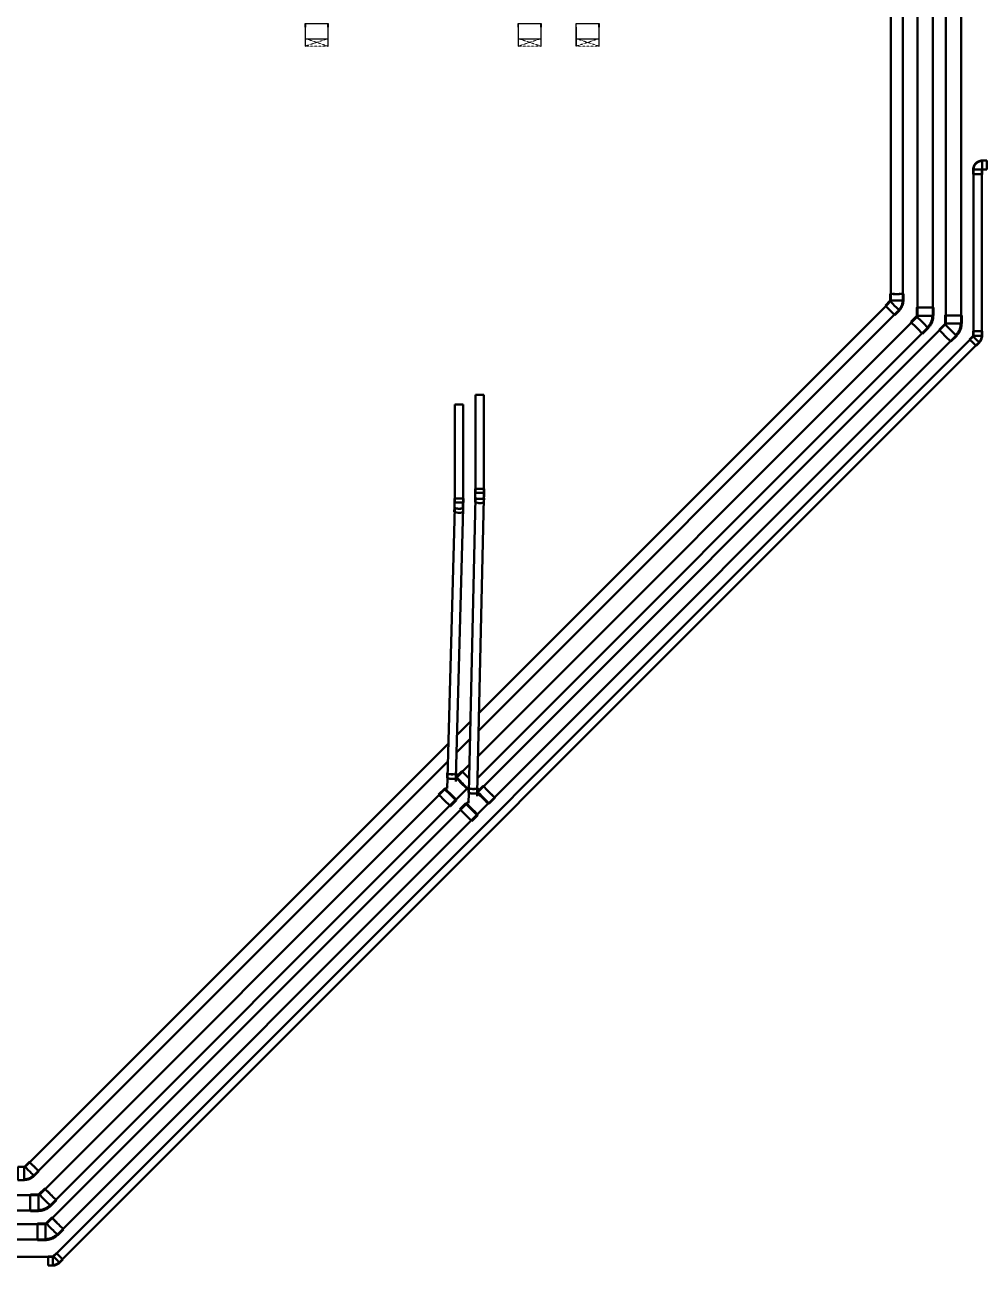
# Model space of a CAD drawing. Header units: millimetres. Extents: x -108050 to 96605, y 58136 to 140997.
# Drawn here: x 10868 to 23446, y 70399 to 86689 of the extents above; entities that cross this region are included whole.
import ezdxf

# ---------------------------------------------------------------- set-up
doc = ezdxf.new("R2010")
doc.units = ezdxf.units.MM
doc.linetypes.add('Hidden 0_75', pattern=[1.5, 0.75, -0.75])
for name, color, linetype, lineweight in [('E-CABL-TRAY', 211, 'Continuous', 25), ('E-CABL-TRAY-ANNO', 211, 'Hidden 0_75', 18), ('P-PIPE', 3, 'Continuous', 50)]:
    doc.layers.add(name, color=color, linetype=linetype, lineweight=lineweight)

# ---------------------------------------------------------------- blocks, each defined once
blk = doc.blocks.new('DSC_uPVC_Elbow_TienPhong - Standard-2073751-HẦM')
at = {"layer": 'P-PIPE'}
for p, q in [((23508, 84908), (23447, 84908)), ((23326, 84787), (23326, 84726)), ((23446, 84726), (23446, 84787)), ((23447, 84787), (23508, 84787))]:
    blk.add_line(p, q, dxfattribs=at)
at = {"layer": 'P-PIPE', "flags": 128}
for points in [[(23447, 84906), (23442, 84906), (23437, 84906), (23432, 84906), (23428, 84905), (23423, 84904), (23418, 84903), (23414, 84902), (23409, 84900), (23404, 84899), (23400, 84897), (23396, 84895), (23391, 84893), (23387, 84891), (23383, 84888), (23379, 84885), (23375, 84883), (23371, 84880), (23368, 84877), (23364, 84873), (23361, 84870), (23358, 84867), (23354, 84863), (23351, 84859), (23349, 84855), (23346, 84851), (23343, 84847), (23341, 84843), (23341, 84842)], [(23447, 84900), (23442, 84900), (23438, 84899), (23433, 84899), (23429, 84898), (23424, 84897), (23420, 84897), (23415, 84895), (23411, 84894), (23407, 84893), (23403, 84891), (23398, 84889), (23394, 84887), (23390, 84885), (23387, 84882), (23383, 84880), (23379, 84877), (23376, 84875), (23372, 84872), (23369, 84869), (23366, 84865), (23362, 84862), (23360, 84859), (23357, 84855), (23354, 84852), (23352, 84848), (23349, 84844), (23347, 84840), (23346, 84839)], [(23341, 84842), (23338, 84838), (23337, 84834), (23335, 84829), (23333, 84825), (23332, 84820), (23330, 84815), (23329, 84811), (23329, 84806), (23328, 84801), (23327, 84797), (23327, 84792), (23327, 84787), (23327, 84787)], [(23346, 84839), (23344, 84835), (23343, 84831), (23341, 84827), (23339, 84823), (23338, 84818), (23337, 84814), (23336, 84809), (23335, 84805), (23334, 84801), (23334, 84796), (23334, 84791), (23334, 84787), (23334, 84787)], [(23445, 84787), (23445, 84787), (23445, 84787), (23445, 84787), (23445, 84787), (23445, 84787), (23445, 84787), (23445, 84787), (23445, 84787), (23445, 84787), (23445, 84787), (23445, 84787), (23445, 84788), (23445, 84788)], [(23445, 84788), (23445, 84788), (23445, 84788), (23445, 84788), (23445, 84788), (23445, 84788), (23445, 84788), (23445, 84788), (23445, 84788), (23445, 84788), (23446, 84788), (23446, 84788), (23446, 84788), (23446, 84788), (23446, 84788), (23446, 84788), (23446, 84788), (23446, 84788), (23446, 84788), (23446, 84788), (23446, 84788), (23446, 84788), (23446, 84788), (23446, 84788), (23446, 84788), (23446, 84788), (23447, 84788), (23447, 84788), (23447, 84788)]]:
    blk.add_lwpolyline(points, dxfattribs=at)
at = {"layer": 'P-PIPE'}
for centre, major_axis, ratio, start_param, end_param in [((23447, 84847), (0, 60.3), 0.00523, 4.722389, 6.450094), ((23447, 84847), (0, 59), 0.00523, 5.94412, 6.283185), ((23508, 84847), (0, 60.3), 0.00523, 4.722389, 6.293185), ((23386, 84787), (60.3, 0), 0.01, 1.565565, 3.136361), ((23386, 84726), (60.3, 0), 0.01, 1.565565, 3.136361), ((23386, 84726), (60.3, 0), 0.01, 3.141593, 3.546881), ((23386, 84726), (55, 0), 0.01, 2.746263, 2.874562), ((23386, 84726), (55, 0), 0.01, 2.484464, 2.612763), ((23386, 84726), (55, 0), 0.01, 2.094876, 2.327422), ((23386, 84726), (55, 0), 0.01, 1.832841, 2.089164), ((23386, 84726), (55, 0), 0.01, 1.570853, 1.827364), ((23386, 84787), (60.3, 0), 0.01, 6.277954, 7.84875), ((23386, 84726), (60.3, 0), 0.01, 5.878152, 7.84875), ((23386, 84726), (55, 0), 0.01, 1.308877, 1.565565), ((23386, 84726), (55, 0), 0.01, 1.046887, 1.303766), ((23386, 84726), (55, 0), 0.01, 0.784849, 1.041966), ((23386, 84726), (55, 0), 0.01, 0.651868, 0.780167), ((23386, 84726), (55, 0), 0.01, 0.390069, 0.518368), ((23386, 84726), (55, 0), 0.01, 0, 0.256568), ((23447, 84847), (0, 60.3), 0.00523, 2.751559, 2.819025), ((23447, 84847), (0, 60.3), 0.00523, 3.151593, 4.722389), ((23447, 84847), (0, 59), 0.00523, 3.151593, 3.500659), ((23447, 84847), (0, 60.3), 0.00523, 2.969235, 3.141593), ((23508, 84847), (0, 60.3), 0.00523, 3.151593, 4.722389)]:
    blk.add_ellipse(centre, major_axis=major_axis, ratio=ratio, start_param=start_param, end_param=end_param, dxfattribs=at)
blk = doc.blocks.new('DSC_uPVC_Elbow_TienPhong - Standard-2073763-HẦM')
at = {"layer": 'P-PIPE'}
for p, q in [((23324, 82600), (23281, 82557)), ((23324, 82600), (23366, 82558)), ((23326, 82666), (23326, 82605)), ((23446, 82605), (23446, 82666)), ((23281, 82557), (23323, 82515)), ((23323, 82515), (23366, 82472)), ((23366, 82558), (23409, 82515)), ((23366, 82472), (23409, 82515))]:
    blk.add_line(p, q, dxfattribs=at)
at = {"layer": 'P-PIPE', "flags": 128}
for points in [[(23327, 82605), (23327, 82605), (23327, 82604), (23327, 82604), (23327, 82604), (23327, 82604), (23327, 82603), (23327, 82603), (23327, 82603), (23326, 82602), (23326, 82602), (23326, 82602), (23326, 82601), (23326, 82601), (23326, 82601), (23326, 82601), (23325, 82600), (23325, 82600), (23325, 82600), (23325, 82600), (23325, 82600)], [(23403, 82521), (23407, 82524), (23410, 82528), (23413, 82532), (23416, 82535), (23418, 82539), (23421, 82543), (23423, 82547), (23426, 82552), (23428, 82556), (23430, 82560), (23431, 82565), (23433, 82569), (23434, 82574), (23435, 82578), (23436, 82583), (23437, 82588), (23438, 82593), (23438, 82597), (23438, 82602), (23438, 82605)], [(23408, 82516), (23412, 82520), (23415, 82524), (23418, 82527), (23421, 82531), (23424, 82536), (23427, 82540), (23429, 82544), (23432, 82549), (23434, 82553), (23436, 82558), (23437, 82562), (23439, 82567), (23441, 82572), (23442, 82577), (23443, 82582), (23444, 82587), (23444, 82592), (23445, 82597), (23445, 82602), (23445, 82605)]]:
    blk.add_lwpolyline(points, dxfattribs=at)
at = {"layer": 'P-PIPE'}
for centre, major_axis, start_param, end_param in [((23386, 82605), (60.3, 0), 1.580795, 3.306328), ((23386, 82666), (-60.3, 0), 4.722388, 6.293184), ((23386, 82605), (59, 0), 2.802526, 3.141593), ((23386, 82666), (60.3, 0), 0.009999, 1.580795), ((23386, 82605), (-60.3, 0), 3.151592, 4.722388), ((23386, 82605), (-59, 0), 3.151592, 3.500658), ((23386, 82605), (60.3, 0), 6.105393, 6.283185)]:
    blk.add_ellipse(centre, major_axis=major_axis, ratio=0.01, start_param=start_param, end_param=end_param, dxfattribs=at)
blk = doc.blocks.new('DSC_uPVC_Elbow_TienPhong - Standard-2073764-HẦM')
at = {"layer": 'P-PIPE'}
for p, q in [((-28, 60), (-89, 60)), ((-89, 60), (-89, 0)), ((-28, 60), (-28, 0)), ((20, -20), (62, 23)), ((105, -20), (62, 23)), ((-89, 0), (-89, -60)), ((-89, -60), (-28, -60)), ((-28, 0), (-28, -60)), ((-23, -62), (20, -20)), ((-23, -62), (20, -105)), ((20, -105), (63, -63)), ((63, -63), (105, -20))]:
    blk.add_line(p, q, dxfattribs=at)
at = {"layer": 'P-PIPE', "flags": 128}
for points in [[(61, 22), (58, 26), (54, 29), (50, 32), (46, 35), (42, 38), (38, 41), (33, 43), (29, 46), (24, 48), (20, 50), (15, 52), (10, 53), (5, 55), (0, 56), (-4, 57), (-9, 58), (-14, 58), (-19, 59), (-24, 59), (-28, 59)], [(57, 17), (53, 21), (50, 24), (46, 27), (42, 30), (38, 33), (34, 35), (30, 37), (26, 40), (22, 42), (17, 44), (13, 45), (8, 47), (4, 48), (-1, 49), (-6, 50), (-10, 51), (-15, 52), (-20, 52), (-25, 52), (-28, 52)], [(-28, -59), (-27, -59), (-27, -59), (-27, -59), (-26, -59), (-26, -59), (-26, -59), (-26, -59), (-25, -59), (-25, -59), (-25, -60), (-24, -60), (-24, -60), (-24, -60), (-24, -60), (-23, -60), (-23, -61), (-23, -61), (-23, -61), (-22, -61), (-22, -61)]]:
    blk.add_lwpolyline(points, dxfattribs=at)
blk = doc.blocks.new('DSC_uPVC_Elbow_TienPhong - Standard-2073745-HẦM')
at = {"layer": 'P-PIPE'}
for p, q in [((11222, 71025), (11147, 70950)), ((11140, 70947), (11034, 70947)), ((11302, 70795), (11377, 70870)), ((11034, 70728), (11140, 70728))]:
    blk.add_line(p, q, dxfattribs=at)
at = {"layer": 'P-PIPE', "flags": 128}
for points in [[(11145, 70946), (11144, 70945), (11144, 70945), (11143, 70945), (11143, 70945), (11142, 70945), (11142, 70945), (11141, 70945), (11141, 70945), (11140, 70945), (11140, 70945)], [(11149, 70948), (11149, 70948), (11148, 70948), (11148, 70947), (11148, 70947), (11147, 70947), (11147, 70947), (11146, 70946), (11146, 70946), (11145, 70946), (11145, 70946)], [(11140, 70742), (11148, 70742), (11157, 70743), (11166, 70744), (11174, 70745), (11183, 70747), (11191, 70748), (11199, 70751), (11208, 70753), (11216, 70756), (11222, 70759)], [(11140, 70730), (11149, 70730), (11158, 70731), (11167, 70732), (11176, 70733), (11185, 70735), (11194, 70737), (11203, 70739), (11211, 70742), (11220, 70745), (11227, 70748)], [(11222, 70759), (11230, 70762), (11238, 70766), (11246, 70770), (11253, 70774), (11260, 70779), (11267, 70784), (11274, 70789), (11281, 70795), (11287, 70800), (11292, 70805)], [(11227, 70748), (11235, 70751), (11243, 70755), (11251, 70759), (11259, 70764), (11267, 70769), (11274, 70774), (11282, 70780), (11289, 70786), (11295, 70792), (11301, 70797)]]:
    blk.add_lwpolyline(points, dxfattribs=at)
at = {"layer": 'P-PIPE'}
for centre, major_axis, start_param, end_param in [((11300, 70948), (-77.5, 77.5), 5.875892, 7.84984), ((11034, 70837), (0, 110), 0.004142, 1.574938), ((11140, 70837), (0, 110), 0.004142, 1.574938), ((11140, 70837), (0, 107), 0.004142, 0.500183), ((11140, 70837), (0, 110), 6.114849, 6.283185), ((11225, 70873), (-77.5, 77.5), 6.279043, 7.84984), ((11225, 70873), (-77.5, 77.5), 1.566654, 3.137451), ((11300, 70948), (-70.7, 70.7), 6.279043, 6.540843), ((11300, 70948), (-70.7, 70.7), 0.265165, 0.519457), ((11300, 70948), (-70.7, 70.7), 0.52581, 0.781256), ((11300, 70948), (-70.7, 70.7), 0.78721, 1.043056), ((11300, 70948), (-70.7, 70.7), 1.048878, 1.304855), ((11300, 70948), (-70.7, 70.7), 1.310696, 1.566654), ((11300, 70948), (-77.5, 77.5), 1.566654, 3.137451), ((11300, 70948), (-77.5, 77.5), 3.141593, 3.540572), ((11034, 70837), (0, 110), 1.574938, 3.145735), ((11140, 70837), (0, 110), 1.574938, 3.248987), ((11140, 70837), (0, 107), 2.649694, 3.141593)]:
    blk.add_ellipse(centre, major_axis=major_axis, ratio=0.01, start_param=start_param, end_param=end_param, dxfattribs=at)
blk = doc.blocks.new('DSC_uPVC_Elbow_TienPhong - Standard-V177-HẦM')
at = {"layer": 'P-PIPE'}
for p, q in [((10862, 71692), (10776, 71692)), ((10929, 71756), (10868, 71695)), ((10776, 71517), (10862, 71517)), ((10992, 71571), (11053, 71632))]:
    blk.add_line(p, q, dxfattribs=at)
at = {"layer": 'P-PIPE', "flags": 128}
for points in [[(10866, 71691), (10866, 71691), (10865, 71691), (10865, 71691), (10865, 71691), (10864, 71691), (10864, 71691), (10863, 71691), (10863, 71690), (10863, 71690), (10862, 71690)], [(10870, 71693), (10869, 71693), (10869, 71693), (10869, 71693), (10868, 71692), (10868, 71692), (10868, 71692), (10867, 71692), (10867, 71692), (10866, 71691), (10866, 71691)], [(10862, 71529), (10869, 71529), (10876, 71529), (10883, 71530), (10890, 71531), (10896, 71532), (10903, 71533), (10910, 71535), (10916, 71537), (10923, 71540), (10928, 71542)], [(10862, 71519), (10869, 71519), (10877, 71519), (10884, 71520), (10891, 71521), (10898, 71523), (10905, 71524), (10912, 71526), (10919, 71528), (10926, 71531), (10932, 71533)], [(10928, 71542), (10934, 71544), (10941, 71547), (10947, 71551), (10953, 71554), (10958, 71558), (10964, 71562), (10970, 71566), (10975, 71570), (10980, 71575), (10984, 71579)], [(10932, 71533), (10938, 71536), (10945, 71539), (10951, 71542), (10958, 71546), (10964, 71550), (10970, 71554), (10976, 71559), (10981, 71563), (10987, 71568), (10991, 71572)]]:
    blk.add_lwpolyline(points, dxfattribs=at)
at = {"layer": 'P-PIPE'}
for centre, major_axis, start_param, end_param in [((10776, 71605), (0, 87.7), 0.004142, 1.574938), ((10862, 71605), (0, 87.7), 0.004142, 1.574938), ((10862, 71605), (0, 87.7), 6.114449, 6.283185), ((10862, 71605), (0, 85.8), 0.004142, 0.373741), ((10930, 71633), (-62, 62), 6.279043, 7.84984), ((10930, 71633), (-60.7, 60.7), 0.471878, 0.550257), ((10991, 71694), (-62, 62), 5.880214, 7.84984), ((10991, 71694), (-56.6, 56.6), 0, 0.257657), ((10991, 71694), (-56.6, 56.6), 0.390616, 0.519457), ((10991, 71694), (-56.6, 56.6), 0.652416, 0.781256), ((10991, 71694), (-56.6, 56.6), 0.914215, 1.043056), ((10991, 71694), (-56.6, 56.6), 1.046951, 1.304855), ((10991, 71694), (-56.6, 56.6), 1.308902, 1.566654), ((10991, 71694), (-62, 62), 1.566654, 3.137451), ((10991, 71694), (-56.6, 56.6), 1.570842, 1.828454), ((10991, 71694), (-56.6, 56.6), 1.832792, 2.090253), ((10776, 71605), (0, 87.7), 1.574938, 3.145735), ((10862, 71605), (0, 87.7), 1.574938, 3.244708), ((10862, 71605), (0, 85.8), 2.823443, 3.141593), ((10930, 71633), (-62, 62), 1.566654, 3.137451), ((10930, 71633), (-60.7, 60.7), 2.583052, 2.628006), ((10991, 71694), (-56.6, 56.6), 2.223212, 2.352053), ((10991, 71694), (-56.6, 56.6), 2.523792, 2.613852), ((10991, 71694), (-56.6, 56.6), 2.746811, 2.875651), ((10991, 71694), (-56.6, 56.6), 2.883698, 3.137451), ((10991, 71694), (-62, 62), 3.141593, 3.544724)]:
    blk.add_ellipse(centre, major_axis=major_axis, ratio=0.01, start_param=start_param, end_param=end_param, dxfattribs=at)
blk = doc.blocks.new('DSC_uPVC_Elbow_TienPhong - Standard-2073790-HẦM')
at = {"layer": 'P-PIPE'}
for p, q in [((22587, 82975), (22587, 82869)), ((22807, 82869), (22807, 82975)), ((22584, 82862), (22509, 82787)), ((22664, 82632), (22739, 82707))]:
    blk.add_line(p, q, dxfattribs=at)
at = {"layer": 'P-PIPE', "flags": 128}
for points in [[(22590, 82869), (22590, 82869), (22590, 82868), (22590, 82867), (22590, 82867), (22590, 82866), (22589, 82866), (22589, 82865), (22589, 82865), (22589, 82864), (22589, 82864), (22589, 82864), (22588, 82863), (22588, 82863), (22588, 82862), (22588, 82862), (22587, 82861), (22587, 82861), (22587, 82860), (22586, 82860), (22586, 82860)], [(22729, 82717), (22735, 82723), (22741, 82729), (22746, 82736), (22751, 82743), (22756, 82750), (22761, 82757), (22765, 82765), (22769, 82772), (22773, 82780), (22776, 82788), (22779, 82796), (22782, 82804), (22785, 82813), (22787, 82821), (22788, 82829), (22790, 82838), (22791, 82846), (22792, 82855), (22792, 82864), (22792, 82869)], [(22738, 82708), (22744, 82715), (22750, 82722), (22756, 82729), (22761, 82736), (22766, 82743), (22771, 82751), (22776, 82759), (22780, 82767), (22784, 82775), (22787, 82784), (22791, 82792), (22794, 82801), (22796, 82809), (22798, 82818), (22800, 82827), (22802, 82836), (22803, 82845), (22804, 82854), (22804, 82863), (22804, 82869)]]:
    blk.add_lwpolyline(points, dxfattribs=at)
at = {"layer": 'P-PIPE'}
for centre, major_axis, ratio, start_param, end_param in [((22697, 82975), (110, 0), 0.007, 2.73871, 4.705247), ((22697, 82975), (100, 0), 0.007, 3.141593, 3.39625), ((22697, 82975), (100, 0), 0.007, 3.5307, 3.65805), ((22697, 82975), (100, 0), 0.007, 3.7925, 3.919849), ((22697, 82975), (100, 0), 0.007, 4.054299, 4.181648), ((22697, 82975), (100, 0), 0.007, 4.316099, 4.443448), ((22697, 82975), (100, 0), 0.007, 4.577898, 4.705247), ((22697, 82975), (-110, 0), 0.007, 1.563654, 3.134451), ((22697, 82975), (100, 0), 0.007, 4.839697, 4.967047), ((22697, 82975), (100, 0), 0.007, 5.101497, 5.228846), ((22697, 82975), (100, 0), 0.007, 5.363296, 5.490645), ((22697, 82975), (100, 0), 0.007, 5.625096, 5.752445), ((22697, 82975), (100, 0), 0.007, 5.886895, 6.014244), ((22697, 82975), (100, 0), 0.007, 6.148694, 6.276043), ((22697, 82975), (110, 0), 0.007, 0, 0.403157), ((22587, 82709), (-77.5, 77.5), 0.01, 0, 1.570696), ((22662, 82784), (-77.5, 77.5), 0.01, 0, 1.570696), ((22662, 82784), (-77.5, 77.5), 0.01, 6.117468, 6.283085), ((22697, 82869), (-110, 0), 0.007, 6.276043, 7.84684), ((22662, 82784), (-75.8, 75.8), 0.01, 0.165246, 0.49594), ((22662, 82784), (-77.5, 77.5), 0.01, 1.570696, 3.141492), ((22697, 82869), (110, 0), 0.007, 4.705247, 6.276043), ((22587, 82709), (-77.5, 77.5), 0.01, 1.570696, 3.141492), ((22662, 82784), (-75.8, 75.8), 0.01, 2.645451, 2.976145), ((22662, 82784), (-77.5, 77.5), 0.01, 3.141593, 3.311172)]:
    blk.add_ellipse(centre, major_axis=major_axis, ratio=ratio, start_param=start_param, end_param=end_param, dxfattribs=at)
blk = doc.blocks.new('DSC_uPVC_Elbow_TienPhong - Standard-V190-HẦM')
at = {"layer": 'P-PIPE'}
for p, q in [((11129, 71407), (11054, 71332)), ((11047, 71329), (10941, 71329)), ((11209, 71177), (11284, 71252)), ((10941, 71109), (11047, 71109))]:
    blk.add_line(p, q, dxfattribs=at)
at = {"layer": 'P-PIPE', "flags": 128}
for points in [[(11052, 71327), (11051, 71327), (11051, 71327), (11050, 71327), (11050, 71327), (11049, 71326), (11049, 71326), (11048, 71326), (11048, 71326), (11047, 71326), (11047, 71326)], [(11056, 71330), (11056, 71330), (11055, 71329), (11055, 71329), (11055, 71329), (11054, 71328), (11054, 71328), (11053, 71328), (11053, 71328), (11052, 71327), (11052, 71327)], [(11129, 71140), (11137, 71144), (11145, 71147), (11153, 71152), (11160, 71156), (11167, 71161), (11174, 71166), (11181, 71171), (11188, 71176), (11194, 71182), (11199, 71187)], [(11047, 71124), (11056, 71124), (11064, 71125), (11073, 71125), (11081, 71127), (11090, 71128), (11098, 71130), (11107, 71132), (11115, 71135), (11123, 71138), (11129, 71140)], [(11047, 71112), (11056, 71112), (11065, 71113), (11074, 71113), (11083, 71115), (11092, 71116), (11101, 71118), (11110, 71121), (11119, 71123), (11127, 71126), (11134, 71129)], [(11134, 71129), (11142, 71133), (11151, 71137), (11159, 71141), (11166, 71146), (11174, 71151), (11181, 71156), (11189, 71161), (11196, 71167), (11202, 71173), (11208, 71178)]]:
    blk.add_lwpolyline(points, dxfattribs=at)
at = {"layer": 'P-PIPE'}
for centre, major_axis, start_param, end_param in [((11207, 71329), (-77.5, 77.5), 5.880047, 7.84984), ((11207, 71329), (-70.7, 70.7), 0, 0.257657), ((11207, 71329), (-70.7, 70.7), 0.390616, 0.519457), ((11207, 71329), (-70.7, 70.7), 0.652416, 0.781256), ((11207, 71329), (-70.7, 70.7), 0.914215, 1.043056), ((11207, 71329), (-70.7, 70.7), 1.176014, 1.304855), ((10941, 71219), (0, 110), 0.004142, 1.574938), ((10941, 71219), (0, 110), 1.574938, 3.145735), ((11047, 71219), (0, 110), 0.004142, 1.574938), ((11047, 71219), (0, 107), 0.004142, 0.500183), ((11047, 71219), (0, 110), 1.574938, 3.248987), ((11047, 71219), (0, 110), 6.114849, 6.283185), ((11132, 71254), (-77.5, 77.5), 6.279043, 7.84984), ((11132, 71254), (-77.5, 77.5), 1.566654, 3.137451), ((11207, 71329), (-70.7, 70.7), 1.437814, 1.566654), ((11207, 71329), (-77.5, 77.5), 1.566654, 3.137451), ((11207, 71329), (-70.7, 70.7), 1.699613, 1.828454), ((11207, 71329), (-70.7, 70.7), 1.961413, 2.090253), ((11207, 71329), (-70.7, 70.7), 2.260799, 2.352053), ((11207, 71329), (-70.7, 70.7), 2.485011, 2.613852), ((11207, 71329), (-70.7, 70.7), 2.746811, 2.875651), ((11207, 71329), (-70.7, 70.7), 3.00861, 3.137451), ((11207, 71329), (-77.5, 77.5), 3.141593, 3.544894), ((11047, 71219), (0, 107), 2.649694, 3.141593)]:
    blk.add_ellipse(centre, major_axis=major_axis, ratio=0.01, start_param=start_param, end_param=end_param, dxfattribs=at)
blk = doc.blocks.new('DSC_uPVC_Elbow_TienPhong - Standard-V191-HẦM')
at = {"layer": 'P-PIPE'}
for p, q in [((22956, 82758), (22881, 82683)), ((22959, 82872), (22959, 82766)), ((23178, 82766), (23178, 82872)), ((23036, 82528), (23111, 82603))]:
    blk.add_line(p, q, dxfattribs=at)
at = {"layer": 'P-PIPE', "flags": 128}
for points in [[(22961, 82766), (22961, 82765), (22961, 82765), (22961, 82764), (22961, 82764), (22961, 82763), (22961, 82763), (22961, 82762), (22960, 82762), (22960, 82761), (22960, 82761), (22960, 82760), (22960, 82760), (22959, 82759), (22959, 82759), (22959, 82758), (22959, 82758), (22958, 82757), (22958, 82757), (22958, 82757), (22957, 82756)], [(23100, 82613), (23106, 82620), (23112, 82626), (23118, 82633), (23123, 82640), (23128, 82647), (23132, 82654), (23137, 82661), (23141, 82669), (23144, 82677), (23148, 82685), (23151, 82693), (23154, 82701), (23156, 82709), (23158, 82718), (23160, 82726), (23161, 82734), (23162, 82743), (23163, 82752), (23163, 82760), (23164, 82765)], [(23109, 82605), (23115, 82611), (23121, 82618), (23127, 82625), (23133, 82633), (23138, 82640), (23143, 82648), (23147, 82656), (23151, 82664), (23155, 82672), (23159, 82680), (23162, 82689), (23165, 82697), (23168, 82706), (23170, 82715), (23172, 82724), (23173, 82733), (23174, 82742), (23175, 82751), (23175, 82760), (23176, 82766)]]:
    blk.add_lwpolyline(points, dxfattribs=at)
at = {"layer": 'P-PIPE'}
for centre, major_axis, ratio, start_param, end_param in [((23068, 82872), (110, 0), 0.007, 2.738688, 4.705247), ((23033, 82681), (-77.5, 77.5), 0.01, 0, 1.570696), ((23033, 82681), (-77.5, 77.5), 0.01, 6.117468, 6.283085), ((23068, 82766), (110, 0), 0.007, 3.134451, 4.705247), ((23033, 82681), (-75.8, 75.8), 0.01, 0.165246, 0.49594), ((23068, 82872), (100, 0), 0.007, 3.141593, 3.39625), ((23068, 82872), (100, 0), 0.007, 3.5307, 3.65805), ((23068, 82872), (100, 0), 0.007, 3.7925, 3.919849), ((23068, 82872), (100, 0), 0.007, 4.054299, 4.181648), ((23068, 82872), (100, 0), 0.007, 4.316099, 4.443448), ((23068, 82872), (100, 0), 0.007, 4.577898, 4.705247), ((23068, 82872), (-110, 0), 0.007, 1.563654, 3.134451), ((23068, 82766), (-110, 0), 0.007, 1.563654, 3.134451), ((23068, 82872), (100, 0), 0.007, 4.839697, 4.967047), ((23068, 82872), (100, 0), 0.007, 5.101497, 5.228846), ((23068, 82872), (100, 0), 0.007, 5.363296, 5.490645), ((23068, 82872), (100, 0), 0.007, 5.625096, 5.752445), ((23068, 82872), (100, 0), 0.007, 5.886895, 6.014244), ((23068, 82872), (100, 0), 0.007, 6.148694, 6.276043), ((23068, 82872), (110, 0), 0.007, 0, 0.40318), ((22958, 82606), (-77.5, 77.5), 0.01, 0, 1.570696), ((22958, 82606), (-77.5, 77.5), 0.01, 1.570696, 3.141492), ((23033, 82681), (-77.5, 77.5), 0.01, 1.570696, 3.141492), ((23033, 82681), (-75.8, 75.8), 0.01, 2.645451, 2.976145), ((23033, 82681), (-77.5, 77.5), 0.01, 3.141593, 3.311172)]:
    blk.add_ellipse(centre, major_axis=major_axis, ratio=ratio, start_param=start_param, end_param=end_param, dxfattribs=at)
blk = doc.blocks.new('DSC_uPVC_Elbow_TienPhong - Standard-2073812-HẦM')
at = {"layer": 'P-PIPE'}
for p, q in [((22238, 83154), (22238, 83068)), ((22413, 83068), (22413, 83154)), ((22235, 83062), (22174, 83001)), ((22298, 82877), (22359, 82938))]:
    blk.add_line(p, q, dxfattribs=at)
at = {"layer": 'P-PIPE', "flags": 128}
for points in [[(22240, 83068), (22240, 83067), (22240, 83067), (22240, 83067), (22239, 83066), (22239, 83066), (22239, 83065), (22239, 83065), (22239, 83065), (22239, 83064), (22239, 83064), (22239, 83063), (22238, 83063), (22238, 83063), (22238, 83062), (22238, 83062), (22238, 83062), (22237, 83061), (22237, 83061), (22237, 83061), (22237, 83060)], [(22351, 82946), (22356, 82951), (22360, 82956), (22365, 82961), (22369, 82967), (22373, 82973), (22377, 82978), (22380, 82984), (22383, 82991), (22386, 82997), (22389, 83003), (22391, 83010), (22394, 83016), (22395, 83023), (22397, 83029), (22399, 83036), (22400, 83043), (22401, 83050), (22401, 83057), (22401, 83063), (22402, 83068)], [(22358, 82939), (22363, 82944), (22368, 82950), (22372, 82956), (22377, 82961), (22381, 82967), (22385, 82973), (22388, 82980), (22392, 82986), (22395, 82993), (22398, 82999), (22400, 83006), (22403, 83013), (22405, 83020), (22407, 83027), (22408, 83034), (22409, 83041), (22410, 83049), (22411, 83056), (22411, 83063), (22411, 83068)]]:
    blk.add_lwpolyline(points, dxfattribs=at)
at = {"layer": 'P-PIPE'}
for centre, major_axis, ratio, start_param, end_param in [((22325, 83154), (87.7, 0), 0.006504, 2.738854, 4.704752), ((22325, 83154), (80, 0), 0.006504, 3.141593, 3.395755), ((22325, 83154), (80, 0), 0.006504, 3.530451, 3.657554), ((22325, 83154), (80, 0), 0.006504, 3.792251, 3.919353), ((22325, 83154), (80, 0), 0.006504, 4.05405, 4.181153), ((22325, 83154), (80, 0), 0.006504, 4.315849, 4.442952), ((22325, 83154), (80, 0), 0.006504, 4.577649, 4.704752), ((22325, 83154), (87.7, 0), 0.006504, 4.704752, 6.275548), ((22325, 83154), (80, 0), 0.006504, 4.839448, 4.966551), ((22325, 83154), (80, 0), 0.006504, 5.101248, 5.22835), ((22325, 83154), (80, 0), 0.006504, 5.363047, 5.49015), ((22325, 83154), (80, 0), 0.006504, 5.624846, 5.751949), ((22325, 83154), (80, 0), 0.006504, 5.886646, 6.013748), ((22325, 83154), (80, 0), 0.006504, 6.148445, 6.275548), ((22325, 83154), (87.7, 0), 0.006504, 0, 0.403027), ((22236, 82939), (-62, 62), 0.01, 0, 1.569995), ((22297, 83000), (-62, 62), 0.01, 0, 1.569995), ((22297, 83000), (-62, 62), 0.01, 6.117239, 6.282384), ((22236, 82939), (-62, 62), 0.01, 1.569995, 3.140791), ((22325, 83068), (87.7, 0), 0.006504, 3.133955, 4.704752), ((22297, 83000), (-60.7, 60.7), 0.01, 0.183998, 0.368798), ((22297, 83000), (-62, 62), 0.01, 1.569995, 3.140791), ((22325, 83068), (87.7, 0), 0.006504, 4.704752, 6.275548), ((22297, 83000), (-60.7, 60.7), 0.01, 2.771192, 2.955992), ((22297, 83000), (-62, 62), 0.01, 3.141593, 3.312474)]:
    blk.add_ellipse(centre, major_axis=major_axis, ratio=ratio, start_param=start_param, end_param=end_param, dxfattribs=at)
blk = doc.blocks.new('DSC_uPVC_Elbow_TienPhong - Standard-2073814-HẦM')
at = {"layer": 'P-PIPE'}
for p, q in [((16785, 80475), (16784, 80421)), ((16786, 80597), (16786, 80542)), ((16900, 80419), (16901, 80473)), ((16902, 80542), (16902, 80597))]:
    blk.add_line(p, q, dxfattribs=at)
at = {"layer": 'P-PIPE', "flags": 128}
for points in [[(16786, 80475), (16786, 80488), (16786, 80501), (16786, 80514), (16786, 80527), (16786, 80540), (16786, 80542)], [(16896, 80473), (16897, 80486), (16897, 80499), (16897, 80513), (16897, 80526), (16897, 80540), (16897, 80542)], [(16900, 80473), (16900, 80486), (16901, 80499), (16901, 80513), (16901, 80526), (16901, 80540), (16901, 80542)]]:
    blk.add_lwpolyline(points, dxfattribs=at)
at = {"layer": 'P-PIPE'}
for centre, major_axis, ratio, start_param, end_param in [((16844, 80597), (58, 0), 0.01, 2.840381, 3.24796), ((16843, 80474), (-58, 1.3), 0.213134, 6.130259, 6.392058), ((16843, 80474), (-57.2, 1.3), 0.213134, 6.217525, 7.962855), ((16843, 80474), (-58, 1.3), 0.213134, 0.108873, 3.250466), ((16844, 80597), (58, 0), 0.01, 3.24796, 3.471838), ((16844, 80542), (58, 0), 0.01, 3.141593, 3.24796), ((16844, 80542), (58, 0), 0.01, 3.24796, 6.389553), ((16844, 80597), (58, 0), 0.01, 3.509759, 6.389553), ((16844, 80597), (55, 0), 0.01, 3.509759, 3.647775), ((16844, 80597), (55, 0), 0.01, 3.683219, 3.771559), ((16843, 80474), (-57.2, 1.3), 0.213134, 1.679669, 3.141593), ((16844, 80597), (55, 0), 0.01, 5.604154, 5.749402), ((16844, 80597), (55, 0), 0.01, 5.771102, 5.990621), ((16844, 80597), (55, 0), 0.01, 6.045676, 6.127753), ((16844, 80597), (58, 0), 0.01, 0.106367, 0.30886), ((16842, 80420), (-58, 1.3), 0.213134, 0, 0.108873), ((16842, 80420), (-58, 1.3), 0.213134, 0.108873, 3.250466)]:
    blk.add_ellipse(centre, major_axis=major_axis, ratio=ratio, start_param=start_param, end_param=end_param, dxfattribs=at)
blk = doc.blocks.new('DSC_uPVC_Elbow_TienPhong - Standard-2073816-HẦM')
at = {"layer": 'P-PIPE'}
for p, q in [((16514, 80470), (16514, 80415)), ((16630, 80415), (16630, 80470)), ((16513, 80349), (16511, 80295)), ((16627, 80292), (16629, 80346))]:
    blk.add_line(p, q, dxfattribs=at)
at = {"layer": 'P-PIPE', "flags": 128}
for points in [[(16514, 80349), (16514, 80360), (16514, 80372), (16514, 80384), (16514, 80396), (16514, 80408), (16514, 80415)], [(16624, 80346), (16625, 80358), (16625, 80370), (16625, 80383), (16625, 80395), (16625, 80408), (16625, 80415)], [(16628, 80346), (16628, 80358), (16629, 80370), (16629, 80383), (16629, 80395), (16629, 80408), (16629, 80415)]]:
    blk.add_lwpolyline(points, dxfattribs=at)
at = {"layer": 'P-PIPE'}
for centre, major_axis, ratio, start_param, end_param in [((16572, 80470), (58, 0), 0.01, 2.839825, 3.256923), ((16572, 80470), (58, 0), 0.01, 3.256923, 6.398516), ((16572, 80470), (55, 0), 0.01, 3.382481, 3.647594), ((16572, 80470), (55, 0), 0.01, 3.686128, 3.780522), ((16572, 80470), (55, 0), 0.01, 5.613118, 5.74927), ((16572, 80470), (55, 0), 0.01, 5.771446, 5.992206), ((16572, 80470), (55, 0), 0.01, 6.046785, 6.136717), ((16572, 80470), (58, 0), 0.01, 0.115331, 0.306514), ((16572, 80415), (58, 0), 0.01, 2.995124, 3.256923), ((16571, 80347), (-58, 1.5), 0.229975, 6.139902, 6.401701), ((16571, 80347), (-57.2, 1.5), 0.229975, 6.227168, 7.972497), ((16571, 80347), (-58, 1.5), 0.229975, 0.118516, 3.260109), ((16572, 80415), (58, 0), 0.01, 3.256923, 6.398516), ((16571, 80347), (-57.2, 1.5), 0.229975, 1.689312, 3.141593), ((16569, 80294), (-58, 1.5), 0.229975, 6.18565, 6.401701), ((16569, 80294), (-58, 1.5), 0.229975, 0.118516, 3.260109)]:
    blk.add_ellipse(centre, major_axis=major_axis, ratio=ratio, start_param=start_param, end_param=end_param, dxfattribs=at)
blk = doc.blocks.new('E_Channel Vertical Outside Bend_std_ - Standard-2090730-HẦM')
at = {"layer": 'E-CABL-TRAY'}
for p, q in [((17352, 86708), (17354, 86708)), ((17352, 86658), (17352, 86708)), ((17354, 86708), (17649, 86708)), ((17354, 86658), (17354, 86708)), ((17649, 86708), (17652, 86708)), ((17649, 86658), (17649, 86708)), ((17652, 86708), (17652, 86658)), ((17352, 86658), (17352, 86408)), ((17354, 86408), (17354, 86658)), ((17354, 86505), (17649, 86505)), ((17649, 86658), (17649, 86408)), ((17652, 86408), (17652, 86658)), ((17352, 86408), (17354, 86408)), ((17649, 86408), (17652, 86408))]:
    blk.add_line(p, q, dxfattribs=at)
blk = doc.blocks.new('E_Channel Vertical Outside Bend_std_ - Standard-V284-HẦM')
at = {"layer": 'E-CABL-TRAY'}
for p, q in [((14552, 86708), (14554, 86708)), ((14552, 86658), (14552, 86708)), ((14554, 86708), (14849, 86708)), ((14554, 86708), (14554, 86658)), ((14849, 86708), (14852, 86708)), ((14849, 86658), (14849, 86708)), ((14852, 86708), (14852, 86658)), ((14552, 86658), (14552, 86408)), ((14554, 86408), (14554, 86658)), ((14554, 86505), (14849, 86505)), ((14849, 86658), (14849, 86408)), ((14852, 86408), (14852, 86658)), ((14552, 86408), (14554, 86408)), ((14849, 86408), (14852, 86408))]:
    blk.add_line(p, q, dxfattribs=at)

msp = doc.modelspace()

# ---------------------------------------------------------------- linework, layer by layer
at = {"layer": 'E-CABL-TRAY-ANNO'}
for p, q in [((14554, 86409), (14844, 86505)), ((14849, 86409), (14559, 86505)), ((17354, 86409), (17644, 86505)), ((17649, 86409), (17359, 86505)), ((18114, 86409), (18404, 86505)), ((18409, 86409), (18119, 86505)), ((14554, 86408), (14849, 86408)), ((17354, 86408), (17649, 86408)), ((18114, 86408), (18409, 86408))]:
    msp.add_line(p, q, dxfattribs=at)
at = {"layer": 'P-PIPE'}
for p, q in [((22245, 92563), (22245, 83068)), ((22405, 83068), (22405, 92563)), ((22597, 92400), (22597, 82869)), ((22797, 82869), (22797, 92400)), ((22968, 92065), (22968, 82766)), ((23168, 82766), (23168, 92065)), ((23331, 84787), (23331, 82605)), ((23441, 82605), (23441, 84787)), ((16830, 77419), (22336, 82926)), ((22223, 83039), (16835, 77651)), ((22221, 83040), (22200, 83019)), ((22237, 83056), (22221, 83040)), ((22239, 83058), (22237, 83056)), ((22251, 83071), (22239, 83058)), ((22317, 82903), (22338, 82924)), ((22338, 82924), (22354, 82940)), ((22354, 82940), (22356, 82941)), ((22356, 82941), (22377, 82963)), ((22962, 82751), (16822, 76611)), ((22591, 82855), (16823, 77086)), ((23328, 82597), (11244, 70513)), ((16816, 76797), (22732, 82713)), ((16963, 76469), (23104, 82610)), ((11321, 70435), (23405, 82519)), ((16789, 81828), (16789, 80542)), ((16899, 80542), (16899, 81828)), ((16517, 81701), (16517, 80415)), ((16627, 80415), (16627, 81701)), ((16788, 80475), (16702, 76607)), ((16812, 76604), (16898, 80473)), ((16516, 80349), (16423, 76801)), ((16533, 76798), (16626, 80346)), ((16723, 77538), (16548, 77363)), ((16435, 77250), (10874, 71689)), ((16541, 77131), (16717, 77307)), ((10987, 71576), (16429, 77018)), ((16610, 76888), (16538, 76816)), ((16710, 76974), (16542, 76806)), ((16419, 76861), (16417, 76801)), ((16419, 76798), (16424, 76793)), ((16423, 76796), (16419, 76659)), ((16531, 76790), (16537, 76795)), ((16531, 76750), (16533, 76793)), ((16538, 76798), (16540, 76857)), ((16386, 76650), (11061, 71325)), ((16380, 76657), (16305, 76582)), ((16394, 76657), (16380, 76657)), ((16427, 76690), (16394, 76657)), ((16535, 76516), (16676, 76657)), ((16676, 76657), (16690, 76658)), ((16684, 76664), (16703, 76683)), ((16690, 76658), (16698, 76665)), ((16698, 76667), (16697, 76607)), ((16698, 76604), (16703, 76599)), ((16702, 76601), (16699, 76467)), ((16700, 76667), (16703, 76670)), ((16811, 76596), (16816, 76602)), ((16811, 76558), (16812, 76599)), ((16815, 76618), (16815, 76604)), ((16890, 76693), (16817, 76619)), ((16817, 76604), (16818, 76664)), ((16666, 76455), (11154, 70943)), ((11203, 71184), (16528, 76509)), ((16460, 76427), (16535, 76502)), ((16535, 76502), (16535, 76516)), ((16659, 76462), (16585, 76387)), ((16673, 76462), (16659, 76462)), ((16708, 76497), (16673, 76462)), ((16815, 76321), (16956, 76462)), ((16956, 76462), (16970, 76463)), ((16970, 76463), (17045, 76538)), ((11296, 70802), (16808, 76314)), ((16740, 76232), (16814, 76307)), ((16814, 76307), (16815, 76321)), ((11047, 71319), (7835, 71319)), ((7835, 71119), (11047, 71119)), ((11140, 70937), (7825, 70937)), ((7024, 70737), (11140, 70737)), ((11235, 70509), (543, 70509))]:
    msp.add_line(p, q, dxfattribs=at)
for centre, major_axis, ratio, start_param, end_param in [((16844, 81828), (55, 0), 0.01, 1.570796, 3.141593), ((16844, 81828), (55, 0), 0.01, 3.141593, 4.712389), ((16844, 81828), (55, 0), 0.01, 0, 1.570796), ((16844, 81828), (55, 0), 0.01, 4.712389, 6.283185), ((16572, 81701), (55, 0), 0.01, 1.570796, 3.141593), ((16572, 81701), (55, 0), 0.01, 3.141593, 4.712389), ((16572, 81701), (55, 0), 0.01, 0, 1.570796), ((16572, 81701), (55, 0), 0.01, 4.712389, 6.283185), ((16688, 76810), (-77.5, 77.5), 0.01, 5.87367, 8.175211), ((16479, 76859), (-60.3, 1.6), 0.229975, 5.878074, 8.078362), ((16478, 76800), (-60.3, 1.6), 0.229975, 6.245766, 8.078362), ((16479, 76859), (-55, 1.4), 0.229975, 0, 0.22438), ((16479, 76859), (-55, 1.4), 0.229975, 0.373885, 0.48618), ((16479, 76859), (-55, 1.4), 0.229975, 0.635684, 0.747979), ((16479, 76859), (-55, 1.4), 0.229975, 0.897484, 1.009779), ((16479, 76859), (-55, 1.4), 0.229975, 1.159283, 1.271578), ((16479, 76859), (-55, 1.4), 0.229975, 1.421082, 1.533377), ((16479, 76859), (-55, 1.4), 0.229975, 1.682882, 1.795177), ((16478, 76800), (-60.3, 1.6), 0.229975, 1.795177, 3.104174), ((16479, 76859), (-60.3, 1.6), 0.229975, 1.795177, 3.547101), ((16479, 76859), (-55, 1.4), 0.229975, 1.944681, 2.056976), ((16479, 76859), (-55, 1.4), 0.229975, 2.206481, 2.318776), ((16479, 76859), (-55, 1.4), 0.229975, 2.46828, 2.580575), ((16479, 76859), (-55, 1.4), 0.229975, 2.730079, 2.842374), ((16479, 76859), (-55, 1.4), 0.229975, 2.904385, 3.104174), ((16606, 76728), (-70.7, 70.7), 0.01, 0.212281, 0.321229), ((16606, 76728), (-70.7, 70.7), 0.01, 0.321229, 3.201023), ((16613, 76735), (-77.5, 77.5), 0.01, 0.321229, 1.892026), ((16688, 76810), (-70.7, 70.7), 0.01, 0, 0.237263), ((16688, 76810), (-70.7, 70.7), 0.01, 0.321229, 0.422575), ((16688, 76810), (-70.7, 70.7), 0.01, 0.583029, 0.684375), ((16688, 76810), (-70.7, 70.7), 0.01, 0.814879, 0.946174), ((16688, 76810), (-70.7, 70.7), 0.01, 1.076679, 1.207973), ((16688, 76810), (-70.7, 70.7), 0.01, 1.338478, 1.469773), ((16688, 76810), (-70.7, 70.7), 0.01, 1.600277, 1.731572), ((16382, 76504), (-77.5, 77.5), 0.01, 0, 1.892026), ((16457, 76579), (-77.5, 77.5), 0.01, 0.05943, 1.892026), ((16464, 76587), (-70.7, 70.7), 0.01, 0, 0.321229), ((16464, 76587), (-70.7, 70.7), 0.01, 0.321229, 3.201023), ((16613, 76735), (-77.5, 77.5), 0.01, 1.892026, 3.201023), ((16758, 76665), (-60.3, 1.3), 0.213134, 5.876747, 8.059719), ((16757, 76606), (-60.3, 1.3), 0.213134, 6.227123, 8.059719), ((16758, 76665), (-55, 1.2), 0.213134, 0, 0.205737), ((16758, 76665), (-55, 1.2), 0.213134, 0.364515, 0.467537), ((16758, 76665), (-55, 1.2), 0.213134, 0.626314, 0.784513), ((16758, 76665), (-55, 1.2), 0.213134, 0.888114, 1.019392), ((16758, 76665), (-55, 1.2), 0.213134, 1.149913, 1.281192), ((16758, 76665), (-55, 1.2), 0.213134, 1.411713, 1.542991), ((16758, 76665), (-55, 1.2), 0.213134, 1.673512, 1.776534), ((16758, 76665), (-55, 1.2), 0.213134, 1.776534, 1.804791), ((16757, 76606), (-60.3, 1.3), 0.213134, 1.776534, 3.141593), ((16758, 76665), (-60.3, 1.3), 0.213134, 1.776534, 3.550154), ((16758, 76665), (-55, 1.2), 0.213134, 1.935311, 2.06659), ((16758, 76665), (-55, 1.2), 0.213134, 2.197111, 2.300132), ((16758, 76665), (-55, 1.2), 0.213134, 2.45891, 2.561932), ((16758, 76665), (-55, 1.2), 0.213134, 2.720709, 2.823731), ((16758, 76665), (-55, 1.2), 0.213134, 2.910164, 3.141593), ((16886, 76533), (-70.7, 70.7), 0.01, 0.134554, 0.296154), ((16893, 76540), (-77.5, 77.5), 0.01, 0.207259, 1.86695), ((16886, 76533), (-70.7, 70.7), 0.01, 0.296154, 3.175947), ((16968, 76615), (-77.5, 77.5), 0.01, 5.877834, 8.150136), ((16968, 76615), (-70.7, 70.7), 0.01, 0, 0.148174), ((16968, 76615), (-70.7, 70.7), 0.01, 0.296154, 0.409973), ((16968, 76615), (-70.7, 70.7), 0.01, 0.557953, 0.671772), ((16968, 76615), (-70.7, 70.7), 0.01, 0.819753, 0.933572), ((16968, 76615), (-70.7, 70.7), 0.01, 1.081552, 1.195371), ((16968, 76615), (-70.7, 70.7), 0.01, 1.343352, 1.45717), ((16968, 76615), (-70.7, 70.7), 0.01, 1.587813, 1.71897), ((16968, 76615), (-70.7, 70.7), 0.01, 1.833374, 1.86695), ((16968, 76615), (-70.7, 70.7), 0.01, 1.86695, 1.980769), ((16968, 76615), (-77.5, 77.5), 0.01, 1.86695, 3.545343), ((16968, 76615), (-70.7, 70.7), 0.01, 2.0963, 2.242569), ((16968, 76615), (-70.7, 70.7), 0.01, 2.359539, 2.504368), ((16382, 76504), (-77.5, 77.5), 0.01, 1.892026, 3.201023), ((16457, 76579), (-77.5, 77.5), 0.01, 1.892026, 3.201023), ((16737, 76384), (-77.5, 77.5), 0.01, 0.034355, 1.86695), ((16744, 76392), (-70.7, 70.7), 0.01, 0.034355, 0.296154), ((16744, 76392), (-70.7, 70.7), 0.01, 0.296154, 3.175947), ((16893, 76540), (-77.5, 77.5), 0.01, 1.86695, 3.175947), ((16968, 76615), (-70.7, 70.7), 0.01, 2.64998, 2.766167), ((16968, 76615), (-70.7, 70.7), 0.01, 2.914148, 3.141593), ((16662, 76310), (-77.5, 77.5), 0.01, 0, 1.86695), ((16662, 76310), (-77.5, 77.5), 0.01, 1.86695, 3.175947), ((16737, 76384), (-77.5, 77.5), 0.01, 1.86695, 3.175947)]:
    msp.add_ellipse(centre, major_axis=major_axis, ratio=ratio, start_param=start_param, end_param=end_param, dxfattribs=at)

# ---------------------------------------------------------------- block references
at = {"layer": 'E-CABL-TRAY'}
for name, p in [('E_Channel Vertical Outside Bend_std_ - Standard-V284-HẦM', (0, 0)), ('E_Channel Vertical Outside Bend_std_ - Standard-2090730-HẦM', (0, 0)), ('E_Channel Vertical Outside Bend_std_ - Standard-2090730-HẦM', (760, 0))]:
    msp.add_blockref(name, p, dxfattribs=at)
at = {"layer": 'P-PIPE'}
for name in ['DSC_uPVC_Elbow_TienPhong - Standard-2073751-HẦM', 'DSC_uPVC_Elbow_TienPhong - Standard-2073812-HẦM', 'DSC_uPVC_Elbow_TienPhong - Standard-2073790-HẦM', 'DSC_uPVC_Elbow_TienPhong - Standard-V191-HẦM', 'DSC_uPVC_Elbow_TienPhong - Standard-2073763-HẦM', 'DSC_uPVC_Elbow_TienPhong - Standard-2073816-HẦM', 'DSC_uPVC_Elbow_TienPhong - Standard-2073814-HẦM', 'DSC_uPVC_Elbow_TienPhong - Standard-V177-HẦM', 'DSC_uPVC_Elbow_TienPhong - Standard-V190-HẦM', 'DSC_uPVC_Elbow_TienPhong - Standard-2073745-HẦM']:
    msp.add_blockref(name, (0, 0), dxfattribs=at)
at = {"layer": 'P-PIPE', "rotation": 225}
msp.add_blockref('DSC_uPVC_Elbow_TienPhong - Standard-2073764-HẦM', (11263, 70454), dxfattribs=at)

doc.saveas('drawing.dxf')
